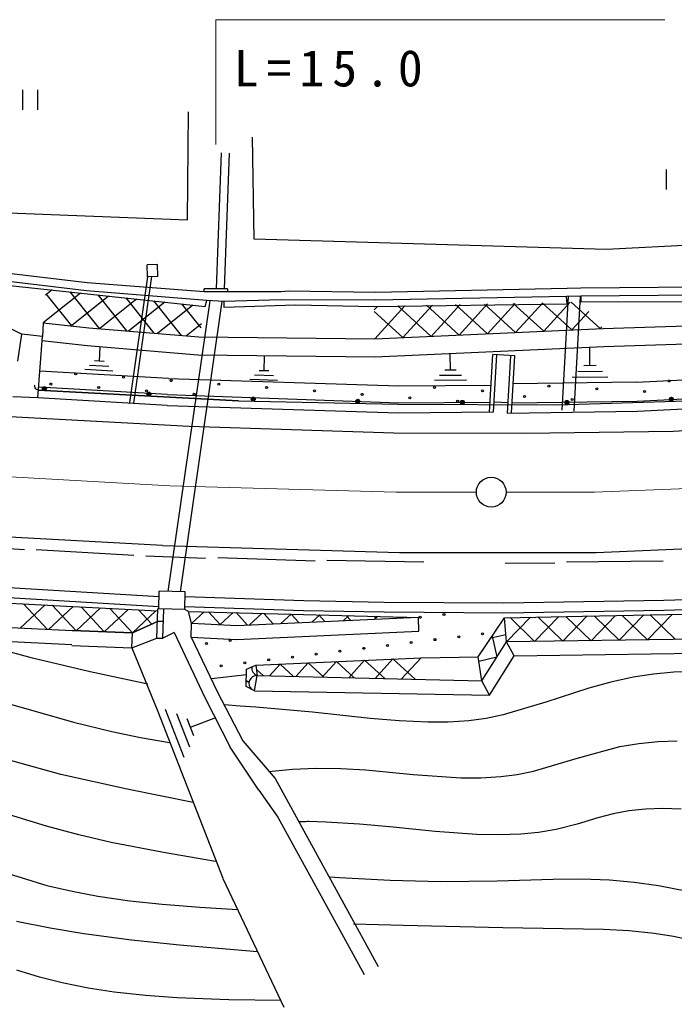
# Model space of a CAD drawing. Units: millimetres, scale not verified. Extents: x 40000 to 680000, y 20000 to 380000.
# Drawn here: x 443442 to 476258, y 251165 to 300640 of the extents above; entities that cross this region are included whole.
import ezdxf

# ---------------------------------------------------------------- set-up
doc = ezdxf.new("R2010")
doc.units = ezdxf.units.MM
doc.header["$LTSCALE"] = 1000
doc.linetypes.add('CHAIN', pattern=[18.5, 12, -1.5, 3.5, -1.5])
for name, color, linetype, lineweight in [('M-BGD', 7, 'Continuous', 25), ('M-BMK', 2, 'CHAIN', 13), ('M-STR-HTXT', 7, 'Continuous', 13)]:
    doc.layers.add(name, color=color, linetype=linetype, lineweight=lineweight)
doc.styles.add('ＭＳ ゴシック', font='')
doc.styles.get('ＭＳ ゴシック').set_extended_font_data('MS Gothic')

msp = doc.modelspace()

# ---------------------------------------------------------------- linework, layer by layer
at = {"layer": 'M-BGD'}
for p, q in [((443586, 297135), (443586, 296135)), ((444353, 296135), (444353, 297135)), ((451855, 290610), (451895, 296029)), ((455188, 289655), (455104, 294763)), ((453312, 287159), (453558, 293976)), ((453712, 287162), (453958, 293961)), ((475845, 293138), (475845, 292138)), ((442454, 290976), (451855, 290610)), ((502467, 290638), (472867, 289125)), ((472867, 289125), (455188, 289655)), ((446827, 287454), (436581, 288688)), ((446787, 287056), (436737, 288266)), ((450349, 288380), (449827, 288368)), ((449841, 287768), (449827, 288368)), ((450363, 287780), (450349, 288380)), ((437506, 287816), (443548, 284895)), ((437517, 287918), (452736, 286272)), ((452687, 287004), (446827, 287454)), ((449853, 287768), (448941, 281467)), ((450056, 287773), (449139, 281438)), ((450363, 287780), (449841, 287768)), ((445072, 287101), (444742, 286838)), ((445950, 287006), (447422, 285165)), ((452814, 286568), (446787, 287056)), ((453861, 287164), (452686, 287154)), ((452687, 287004), (452686, 287154)), ((453862, 287014), (452687, 287004)), ((453861, 287164), (453862, 287014)), ((456553, 287014), (453862, 287014)), ((456920, 287044), (456553, 287014)), ((461283, 286983), (456920, 287044)), ((470880, 287170), (461283, 286983)), ((471566, 287190), (470880, 287170)), ((480420, 287263), (471566, 287190)), ((446482, 286948), (444624, 285462)), ((444748, 286908), (446029, 285306)), ((447892, 286796), (446029, 285306)), ((447352, 286854), (448793, 285052)), ((449303, 286643), (447452, 285163)), ((448754, 286702), (450164, 284938)), ((450713, 286491), (448903, 285043)), ((450155, 286551), (451536, 284825)), ((450890, 271997), (452992, 286559)), ((451494, 271981), (453594, 286528)), ((452736, 286272), (452814, 286568)), ((453670, 286524), (452814, 286568)), ((456565, 286614), (453670, 286524)), ((453670, 286524), (453672, 286245)), ((461284, 286583), (456565, 286614)), ((470859, 286770), (461284, 286583)), ((469664, 286462), (468303, 284970)), ((469636, 286461), (471128, 285099)), ((471045, 286492), (469715, 285035)), ((470946, 286772), (470617, 281072)), ((471573, 286790), (470859, 286770)), ((470887, 286399), (470859, 286770)), ((471084, 286493), (472541, 285164)), ((471548, 286790), (471216, 281037)), ((480424, 286863), (471573, 286790)), ((471573, 286790), (471579, 286504)), ((471579, 286504), (478120, 286531)), ((452124, 286338), (450354, 284923)), ((451557, 286399), (452515, 285201)), ((453672, 286245), (457281, 286351)), ((457281, 286351), (461206, 286277)), ((461206, 286277), (470887, 286399)), ((461376, 286281), (461209, 286099)), ((461211, 286027), (462652, 284712)), ((462757, 286311), (461239, 284648)), ((462392, 286303), (464064, 284776)), ((464138, 286341), (462652, 284712)), ((463841, 286335), (465477, 284841)), ((465520, 286371), (464064, 284776)), ((465289, 286366), (466890, 284906)), ((466901, 286402), (465477, 284841)), ((466738, 286398), (468303, 284970)), ((468283, 286432), (466890, 284906)), ((468187, 286430), (469715, 285035)), ((471976, 286029), (471128, 285099)), ((444624, 285462), (444575, 284765)), ((444624, 285462), (446912, 285208)), ((446912, 285208), (452422, 284751)), ((452557, 285404), (451805, 284802)), ((461239, 284648), (472694, 285171)), ((472624, 285255), (472541, 285164)), ((472694, 285171), (478803, 285364)), ((443344, 283537), (443552, 284892)), ((444575, 284765), (443552, 284892)), ((444355, 281700), (444575, 284765)), ((444561, 284564), (446825, 284312)), ((452422, 284751), (461239, 284648)), ((446825, 284312), (452379, 283852)), ((447434, 283533), (447476, 284260)), ((461254, 283747), (472729, 284271)), ((472031, 283305), (472018, 284241)), ((472729, 284271), (478822, 284464)), ((447679, 283519), (447190, 283547)), ((452379, 283852), (461254, 283747)), ((455691, 283050), (455715, 283777)), ((465036, 283088), (465029, 283920)), ((466997, 280987), (467162, 283861)), ((468261, 283798), (467162, 283861)), ((467197, 280989), (467362, 283850)), ((467895, 280937), (468061, 283809)), ((468096, 280940), (468261, 283798)), ((450903, 282666), (444451, 283031)), ((448104, 283040), (446713, 283118)), ((446943, 283340), (447904, 283286)), ((455936, 283042), (455447, 283058)), ((465316, 283090), (464756, 283085)), ((471419, 283014), (472656, 283030)), ((472346, 283310), (471716, 283301)), ((450903, 282666), (462448, 282296)), ((456373, 282573), (454981, 282617)), ((455205, 282845), (456167, 282814)), ((465837, 282575), (464245, 282560)), ((464491, 282831), (465590, 282840)), ((472934, 282732), (471144, 282708)), ((474371, 282475), (482291, 282873)), ((451934, 280260), (413333, 282357)), ((444191, 282293), (444190, 282335)), ((444201, 282241), (444191, 282293)), ((444223, 282197), (444201, 282241)), ((444253, 282154), (444223, 282197)), ((444289, 282122), (444253, 282154)), ((444332, 282095), (444289, 282122)), ((444377, 282080), (444332, 282095)), ((444426, 282073), (444377, 282080)), ((450858, 281867), (444393, 282233)), ((444676, 282060), (444426, 282073)), ((444676, 282060), (454414, 281549)), ((454414, 281549), (444676, 282060)), ((462448, 282296), (467075, 282338)), ((474371, 282475), (468179, 282391)), ((444355, 281700), (443093, 281744)), ((450827, 281318), (444355, 281700)), ((450858, 281867), (462438, 281446)), ((454414, 281549), (462406, 281382)), ((468125, 281440), (474401, 281526)), ((470400, 281354), (478351, 281599)), ((474401, 281526), (482347, 281925)), ((450827, 281318), (462433, 280946)), ((462406, 281382), (470400, 281354)), ((462438, 281446), (467025, 281487)), ((467925, 281449), (467225, 281479)), ((467895, 280937), (474417, 281026)), ((474417, 281026), (482377, 281426)), ((462433, 280946), (467197, 280989)), ((462191, 279927), (451934, 280260)), ((483903, 280425), (476206, 280019)), ((468780, 279904), (462191, 279927)), ((476206, 280019), (468780, 279904)), ((450596, 274300), (417234, 276146)), ((438768, 274397), (443680, 274102)), ((444269, 274105), (449159, 273823)), ((450596, 274300), (462488, 273950)), ((472348, 273950), (482508, 274389)), ((449760, 273789), (452756, 273667)), ((458258, 273520), (453373, 273677)), ((462488, 273950), (472348, 273950)), ((463708, 273463), (458847, 273554)), ((470263, 273415), (467779, 273391)), ((475706, 273522), (470860, 273458)), ((450428, 271731), (434391, 272672)), ((450415, 271231), (434363, 272172)), ((435881, 271780), (446098, 271250)), ((450412, 271122), (450436, 272009)), ((451735, 271974), (450436, 272009)), ((451712, 271088), (451735, 271974)), ((451729, 271737), (457678, 271549)), ((475727, 271558), (481711, 271770)), ((443488, 270168), (444725, 271322)), ((444834, 270098), (443639, 271378)), ((444876, 270095), (446113, 271250)), ((446268, 270026), (445076, 271303)), ((446098, 271250), (450370, 271020)), ((446268, 270026), (447499, 271175)), ((447681, 269977), (446514, 271228)), ((449095, 269929), (447955, 271150)), ((450315, 269654), (450374, 271123)), ((450412, 271122), (450374, 271123)), ((451716, 271237), (457666, 271049)), ((457678, 271549), (461719, 271468)), ((461719, 271468), (467718, 271424)), ((467718, 271424), (475727, 271558)), ((475740, 271058), (481738, 271271)), ((447681, 269977), (448884, 271100)), ((449095, 269929), (450270, 271025)), ((450059, 270361), (449395, 271072)), ((451712, 271088), (450412, 271122)), ((450613, 269659), (450665, 271115)), ((451910, 270996), (451712, 271088)), ((452051, 270412), (451910, 270996)), ((451910, 270996), (463433, 270700)), ((452696, 270976), (452071, 270410)), ((452913, 270970), (453483, 270339)), ((454146, 270939), (453483, 270339)), ((454293, 270935), (454849, 270320)), ((454320, 270297), (463423, 270701)), ((455596, 270902), (454959, 270325)), ((455673, 270900), (456146, 270378)), ((457046, 270866), (456525, 270394)), ((457053, 270865), (457443, 270434)), ((457666, 271049), (461712, 270968)), ((458496, 270829), (458092, 270463)), ((458433, 270830), (458740, 270491)), ((459946, 270792), (459658, 270532)), ((459813, 270795), (460037, 270548)), ((461194, 270760), (461334, 270605)), ((461396, 270755), (461225, 270601)), ((461712, 270968), (467721, 270924)), ((462574, 270725), (462631, 270662)), ((462846, 270718), (462792, 270669)), ((463454, 270001), (463433, 270700)), ((466433, 268729), (467742, 270680)), ((467721, 270924), (475740, 271058)), ((467742, 270680), (471649, 270767)), ((467841, 269468), (467742, 270680)), ((469047, 270710), (467841, 269468)), ((468022, 270687), (469255, 269488)), ((470472, 270741), (469255, 269488)), ((469425, 270718), (470669, 269509)), ((471896, 270771), (470669, 269509)), ((470828, 270749), (472083, 269529)), ((471649, 270767), (476751, 270851)), ((473313, 270795), (472083, 269529)), ((472234, 270777), (473497, 269549)), ((474730, 270818), (473497, 269549)), ((473645, 270800), (474911, 269570)), ((476147, 270841), (474911, 269570)), ((475056, 270823), (476325, 269590)), ((435946, 270560), (446078, 270033)), ((449095, 269929), (450348, 270491)), ((450348, 270491), (449095, 269929)), ((450643, 270495), (450341, 270490)), ((452036, 269711), (452051, 270412)), ((452071, 270410), (454320, 270297)), ((435908, 269861), (446048, 269333)), ((446078, 270033), (449095, 269929)), ((449095, 269929), (446078, 270033)), ((449065, 269179), (449095, 269929)), ((449065, 269179), (450315, 269654)), ((450315, 269654), (450613, 269659)), ((451187, 269944), (450613, 269659)), ((451187, 269944), (452719, 266683)), ((452036, 269711), (454318, 269596)), ((452036, 269711), (453348, 266992)), ((454318, 269596), (463454, 270001)), ((467064, 269669), (467811, 269841)), ((467127, 269764), (467368, 268713)), ((481971, 269671), (467841, 269468)), ((446052, 269283), (449065, 269179)), ((449065, 269179), (450359, 265982)), ((466617, 267515), (467841, 269468)), ((468232, 268774), (467841, 269468)), ((444086, 268654), (442336, 269116)), ((446973, 267972), (444086, 268654)), ((455278, 268303), (463560, 268677)), ((462587, 267612), (463560, 268677)), ((463560, 268677), (466433, 268729)), ((466617, 267515), (466433, 268729)), ((466466, 268506), (467368, 268713)), ((466998, 266804), (468232, 268774)), ((468232, 268774), (481981, 268971)), ((454808, 268100), (455272, 268311)), ((455272, 268311), (455351, 267786)), ((455961, 267772), (456497, 268358)), ((457170, 267742), (456497, 268358)), ((457286, 267740), (457909, 268422)), ((458693, 267706), (457909, 268422)), ((458611, 267708), (459322, 268486)), ((460216, 267669), (459322, 268486)), ((459937, 267676), (460735, 268549)), ((461739, 267632), (460735, 268549)), ((461262, 267644), (462148, 268613)), ((463261, 267596), (462148, 268613)), ((449872, 267349), (446973, 267972)), ((454805, 267825), (453049, 267611)), ((454799, 267233), (454808, 268100)), ((455210, 267016), (455351, 267786)), ((455648, 267779), (455309, 268089)), ((455351, 267786), (466617, 267515)), ((474198, 267696), (473074, 267452)), ((475223, 267858), (474198, 267696)), ((476240, 267959), (475223, 267858)), ((477161, 267992), (476240, 267959)), ((455210, 267016), (454799, 267233)), ((466998, 266804), (466617, 267515)), ((473074, 267452), (471977, 267153)), ((452719, 266683), (453999, 264197)), ((453348, 266992), (454621, 264517)), ((455210, 267016), (466998, 266804)), ((471977, 267153), (469815, 266444)), ((442354, 266511), (444210, 265992)), ((454488, 266254), (453705, 266311)), ((455273, 266195), (454488, 266254)), ((458127, 265946), (455273, 266195)), ((469815, 266444), (467684, 265808)), ((444210, 265992), (446138, 265450)), ((450359, 265982), (453618, 257628)), ((451692, 263682), (450751, 266091)), ((451303, 265874), (451954, 264209)), ((452009, 265194), (453268, 265686)), ((461004, 265635), (458127, 265946)), ((467684, 265808), (466830, 265634)), ((446138, 265450), (448055, 264974)), ((452174, 264770), (451843, 265618)), ((462459, 265508), (461004, 265635)), ((463895, 265443), (462459, 265508)), ((464930, 265451), (463895, 265443)), ((465954, 265518), (464930, 265451)), ((466830, 265634), (465954, 265518)), ((448055, 264974), (449501, 264678)), ((449501, 264678), (450956, 264437)), ((455427, 262043), (453999, 264197)), ((454621, 264517), (456244, 262620)), ((471333, 263631), (473527, 264228)), ((473527, 264228), (474474, 264383)), ((474474, 264383), (475443, 264480)), ((475443, 264480), (476408, 264517)), ((445498, 262819), (442553, 263645)), ((469193, 262985), (471333, 263631)), ((448823, 262092), (445498, 262819)), ((455938, 262981), (457117, 263096)), ((457117, 263096), (458310, 263151)), ((458310, 263151), (459539, 263133)), ((459539, 263133), (460788, 263055)), ((460788, 263055), (463174, 262830)), ((463174, 262830), (465559, 262666)), ((466556, 262662), (467555, 262718)), ((467555, 262718), (468379, 262821)), ((468379, 262821), (469193, 262985)), ((456244, 262620), (461420, 253206)), ((465559, 262666), (466556, 262662)), ((452136, 261430), (448823, 262092)), ((455427, 262043), (456386, 260686)), ((444785, 260234), (442166, 261029)), ((473198, 260857), (472428, 260653)), ((473972, 261000), (473198, 260857)), ((474815, 261091), (473972, 261000)), ((475666, 261123), (474815, 261091)), ((476603, 261093), (475666, 261123)), ((456386, 260686), (460711, 252807)), ((457602, 260456), (457424, 260453)), ((457780, 260458), (457602, 260456)), ((457856, 260463), (457780, 260458)), ((457932, 260467), (457856, 260463)), ((458361, 260451), (457932, 260467)), ((458789, 260435), (458361, 260451)), ((460469, 260345), (458789, 260435)), ((462162, 260194), (460469, 260345)), ((471391, 260330), (470342, 260066)), ((472428, 260653), (471391, 260330)), ((446404, 259798), (444785, 260234)), ((448027, 259423), (446404, 259798)), ((464268, 259977), (462162, 260194)), ((466359, 259822), (464268, 259977)), ((467463, 259798), (466359, 259822)), ((468557, 259835), (467463, 259798)), ((469454, 259920), (468557, 259835)), ((470342, 260066), (469454, 259920)), ((450642, 258912), (448027, 259423)), ((453252, 258464), (450642, 258912)), ((442276, 258049), (444806, 257273)), ((444806, 257273), (446076, 256974)), ((453624, 257620), (456682, 251165)), ((459230, 257668), (458987, 257682)), ((459474, 257654), (459230, 257668)), ((462017, 257521), (459474, 257654)), ((464554, 257443), (462017, 257521)), ((467378, 257478), (464554, 257443)), ((470194, 257572), (467378, 257478)), ((471602, 257581), (470194, 257572)), ((473004, 257530), (471602, 257581)), ((474240, 257418), (473004, 257530)), ((475459, 257246), (474240, 257418)), ((446076, 256974), (447364, 256732)), ((476928, 256972), (475459, 257246)), ((447364, 256732), (448967, 256503)), ((448967, 256503), (450578, 256332)), ((450578, 256332), (452466, 256185)), ((452466, 256185), (454368, 256065)), ((443286, 255473), (444963, 255138)), ((461422, 255287), (460171, 255320)), ((444963, 255138), (446658, 254861)), ((446658, 254861), (449043, 254550)), ((462674, 255254), (461422, 255287)), ((467666, 255144), (462674, 255254)), ((472712, 255062), (467666, 255144)), ((473992, 254994), (472712, 255062)), ((475256, 254866), (473992, 254994)), ((476217, 254713), (475256, 254866)), ((449043, 254550), (451446, 254296)), ((477161, 254502), (476217, 254713)), ((451446, 254296), (453406, 254118)), ((453406, 254118), (455368, 253951)), ((444431, 252670), (443290, 253020)), ((445573, 252381), (444431, 252670)), ((446872, 252120), (445573, 252381)), ((448173, 251920), (446872, 252120)), ((449753, 251746), (448173, 251920)), ((451334, 251633), (449753, 251746)), ((453932, 251537), (451334, 251633)), ((456542, 251502), (453932, 251537))]:
    msp.add_line(p, q, dxfattribs=at)
for centre, radius in [((446246, 282902), 49.8), ((448640, 282730), 49.8), ((451034, 282559), 49.8), ((476001, 282541), 49.8), ((444681, 282159), 99.5), ((444681, 282159), 88), ((444681, 282159), 76.5), ((444681, 282159), 64.5), ((444681, 282159), 53), ((444681, 282159), 39), ((444681, 282159), 27), ((444681, 282159), 15.5), ((444681, 282159), 3), ((445006, 282389), 49.8), ((447400, 282218), 49.8), ((449794, 282046), 49.8), ((453428, 282387), 49.8), ((455821, 282216), 49.8), ((458215, 282044), 49.8), ((464243, 282213), 49.8), ((466637, 282042), 49.8), ((469976, 282288), 49.8), ((472372, 282149), 49.8), ((474768, 282011), 49.8), ((449917, 281885), 99.5), ((449917, 281885), 88), ((449917, 281885), 76.5), ((449917, 281885), 64.5), ((449917, 281885), 53), ((449917, 281885), 39), ((449917, 281885), 27), ((449917, 281885), 15.5), ((449917, 281885), 3), ((452188, 281874), 49.8), ((455150, 281634), 99.5), ((455150, 281634), 88), ((455150, 281634), 76.5), ((455150, 281634), 64.5), ((455150, 281634), 53), ((455150, 281634), 39), ((455150, 281634), 27), ((455150, 281634), 15.5), ((455150, 281634), 3), ((460392, 281524), 99.5), ((460392, 281524), 88), ((460392, 281524), 76.5), ((460392, 281524), 64.5), ((460392, 281524), 53), ((460392, 281524), 39), ((460392, 281524), 27), ((460392, 281524), 15.5), ((460392, 281524), 3), ((460609, 281872), 49.8), ((463003, 281701), 49.8), ((465397, 281529), 49.8), ((465633, 281471), 99.5), ((465633, 281471), 88), ((465633, 281471), 76.5), ((465633, 281471), 64.5), ((465633, 281471), 53), ((468744, 281758), 49.8), ((470872, 281469), 99.5), ((470872, 281469), 88), ((470872, 281469), 76.5), ((470872, 281469), 64.5), ((470872, 281469), 53), ((471140, 281619), 49.8), ((476113, 281630), 99.5), ((476113, 281630), 88), ((476113, 281630), 76.5), ((476113, 281630), 64.5), ((476113, 281630), 53), ((476113, 281630), 39), ((476113, 281630), 27), ((476113, 281630), 15.5), ((476113, 281630), 3), ((465633, 281471), 39), ((465633, 281471), 27), ((465633, 281471), 15.5), ((465633, 281471), 3), ((470872, 281469), 39), ((470872, 281469), 27), ((470872, 281469), 15.5), ((470872, 281469), 3), ((467081, 276970), 746), ((463521, 270701), 49.8), ((464712, 270847), 49.8), ((465453, 269728), 49.8), ((466644, 269874), 49.8), ((452800, 269394), 49.8), ((453992, 269539), 49.8), ((460688, 269147), 49.8), ((461879, 269292), 49.8), ((463071, 269438), 49.8), ((464262, 269583), 49.8), ((457115, 268711), 49.8), ((458306, 268856), 49.8), ((459497, 269002), 49.8), ((453541, 268275), 49.8), ((454732, 268420), 49.8), ((455924, 268566), 49.8)]:
    msp.add_circle(centre, radius, dxfattribs=at)
for centre, start, end in [((455468, 268163), 171.2437, 252.8525), ((455326, 267393), 86.3184, 231.6686), ((454913, 267071), 86.3184, 106.5241), ((455055, 267841), 230.1263, 252.8525)]:
    msp.add_arc(centre, 394, start, end, dxfattribs=at)
at = {"layer": 'M-BMK'}
for p, q in [((450970, 277294), (417419, 279148)), ((450970, 277294), (462316, 276963)), ((472259, 276978), (482250, 277362)), ((462316, 276963), (466331, 276969)), ((467831, 276971), (472259, 276978))]:
    msp.add_line(p, q, dxfattribs=at)
at = {"layer": 'M-STR-HTXT'}
for p, q in [((453278, 294394), (453278, 300640)), ((453278, 300640), (475791, 300640))]:
    msp.add_line(p, q, dxfattribs=at)

# ---------------------------------------------------------------- texts
at = {"layer": 'M-STR-HTXT', "insert": (454170, 297269), "char_height": 1833, "attachment_point": 7, "style": 'ＭＳ ゴシック'}
msp.add_mtext('\\T1.32;L=15.0', dxfattribs=at)

doc.saveas('drawing.dxf')
